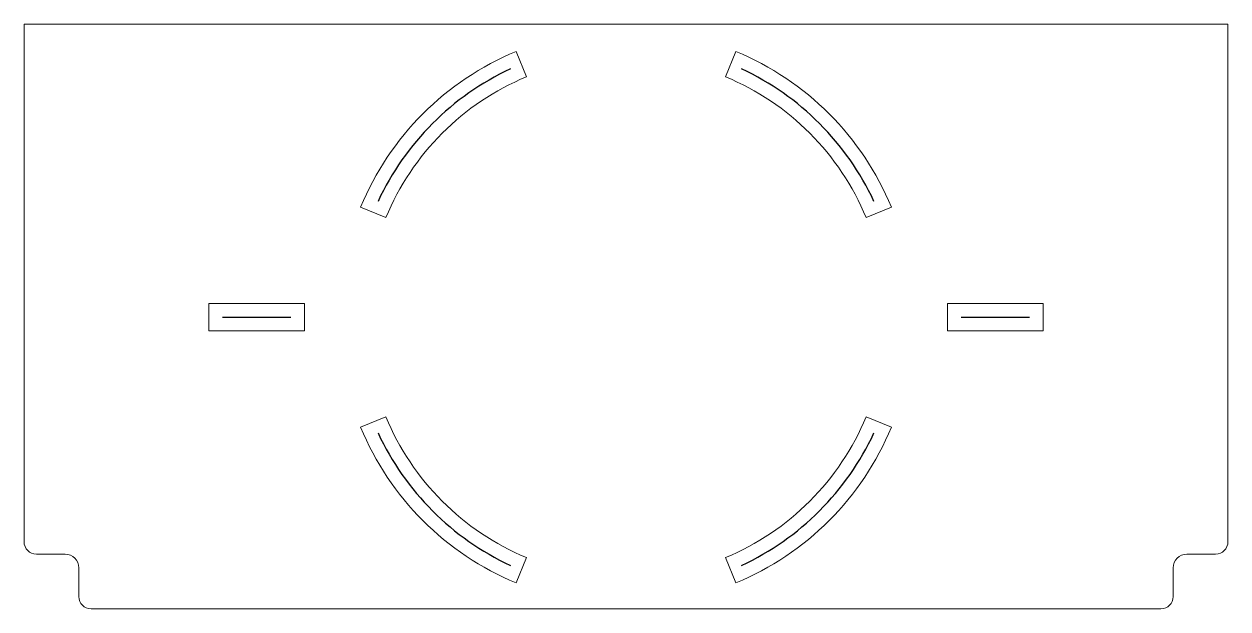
# Model space of a CAD drawing. Header units: millimetres. Extents: x -44 to 44, y -22 to 20.7.
import ezdxf

# ---------------------------------------------------------------- set-up
doc = ezdxf.new("R2010")
doc.units = ezdxf.units.MM

msp = doc.modelspace()

# ---------------------------------------------------------------- linework, layer by layer
at = {"color": 7, "linetype": 'Continuous', "lineweight": 15}
for p, q in [((-44, 20.7), (-44, -17.1)), ((44, 20.7), (-44, 20.7)), ((44, -17.1), (44, 20.7)), ((-7.271, 16.854), (-8.036, 18.701)), ((8.036, 18.701), (7.271, 16.854)), ((-19.401, 7.336), (-17.554, 6.571)), ((17.554, 6.571), (19.401, 7.336)), ((-23.5, 0.3), (-30.5, 0.3)), ((-30.5, 0.3), (-30.5, -1.7)), ((-23.5, -1.7), (-23.5, 0.3)), ((23.5, 0.3), (23.5, -1.7)), ((30.5, 0.3), (23.5, 0.3)), ((30.5, -1.7), (30.5, 0.3)), ((-30.5, -1.7), (-23.5, -1.7)), ((23.5, -1.7), (30.5, -1.7)), ((-17.554, -7.971), (-19.401, -8.736)), ((19.401, -8.736), (17.554, -7.971)), ((-43.1, -18), (-41, -18)), ((-8.036, -20.101), (-7.271, -18.254)), ((7.271, -18.254), (8.036, -20.101)), ((41, -18), (43.1, -18)), ((-40, -19), (-40, -21.1)), ((40, -21.1), (40, -19)), ((-39.1, -22), (39.1, -22))]:
    msp.add_line(p, q, dxfattribs=at)
for p, q in [((-29.5, -0.7), (-24.5, -0.7)), ((24.5, -0.7), (29.5, -0.7))]:
    msp.add_line(p, q)
for centre, radius, start, end in [((0, -0.7), 21, 112.5, 157.5), ((0, -0.7), 21, 22.5, 67.5), ((0, -0.7), 19, 112.5, 157.5), ((0, -0.7), 19, 22.5, 67.5), ((0, -0.7), 21, 202.5, 247.5), ((0, -0.7), 19, 202.5, 247.5), ((0, -0.7), 19, 292.5, 337.5), ((0, -0.7), 21, 292.5, 337.5), ((-43.1, -17.1), 0.9, 180, 270), ((43.1, -17.1), 0.9, 270, 0), ((-41, -19), 1, 0, 90), ((41, -19), 1, 90, 180), ((-39.1, -21.1), 0.9, 180, 270), ((39.1, -21.1), 0.9, 270, 0)]:
    msp.add_arc(centre, radius, start, end, dxfattribs=at)
for start, end in [(115, 155), (25, 65), (205, 245), (295, 335)]:
    msp.add_arc((0, -0.7), 20, start, end)

doc.saveas('drawing.dxf')
